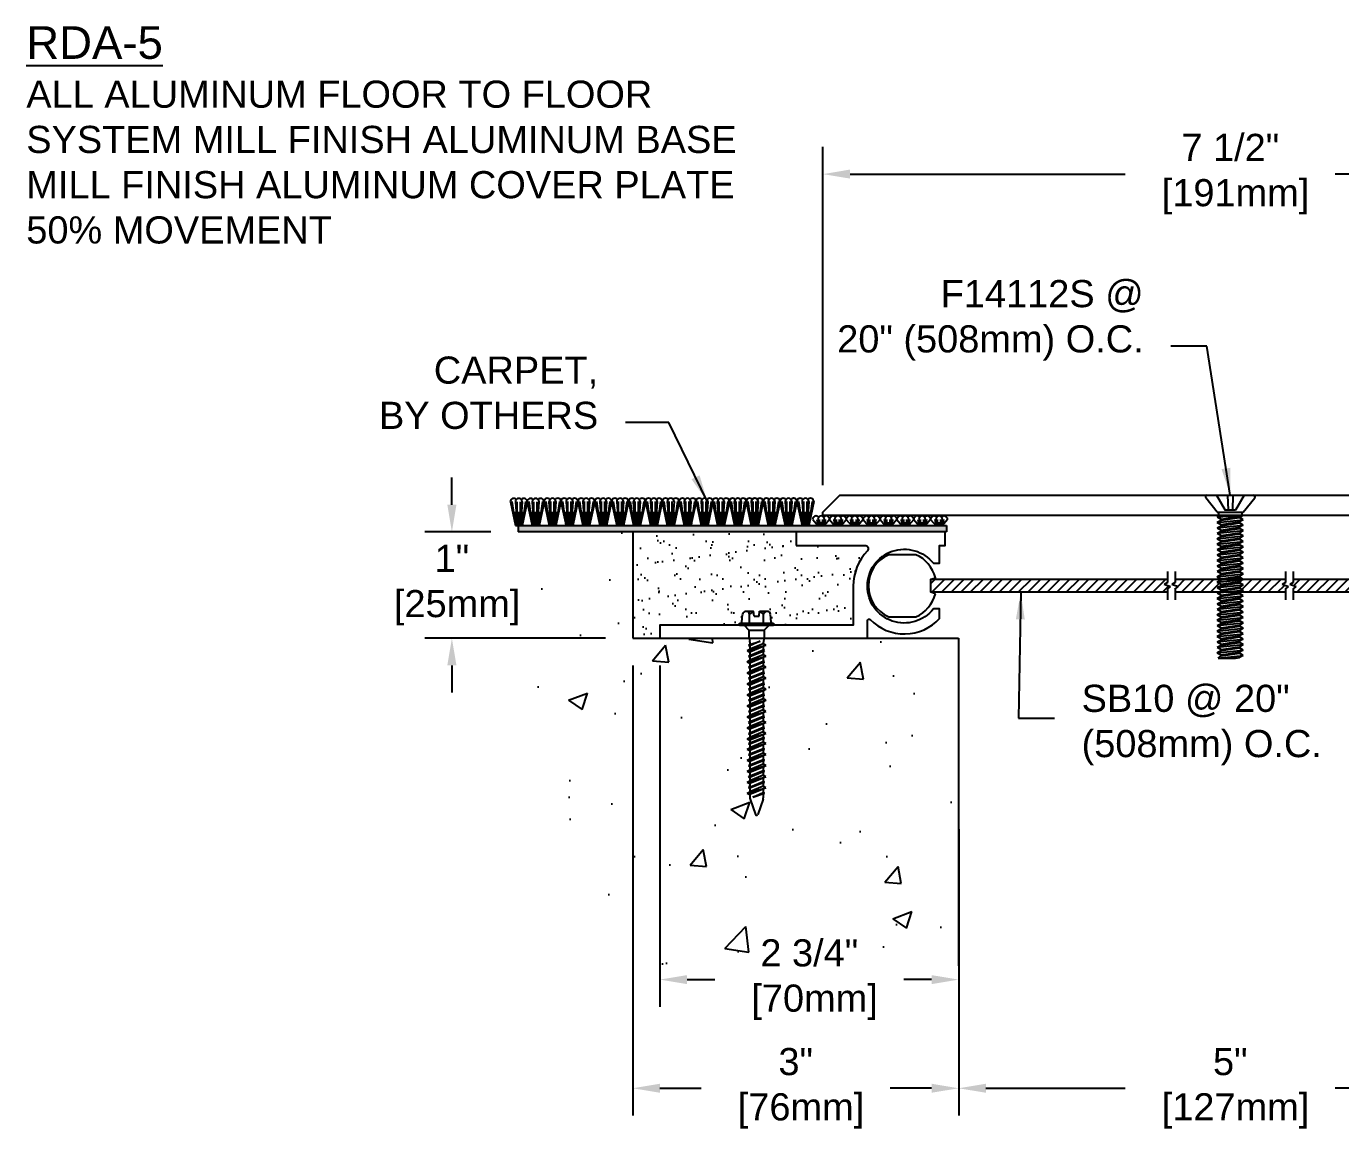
# Model space of a CAD drawing. Header units: inches. Extents: x -2.6 to 42.7, y -8.9 to 1.2.
# Drawn here: x -2.61 to 9.49, y -8.94 to 1.22 of the extents above; entities that cross this region are included whole.
import ezdxf

# ---------------------------------------------------------------- set-up
doc = ezdxf.new("R2010")
doc.units = ezdxf.units.IN
doc.header["$MEASUREMENT"] = 0
for name, color, linetype in [('Anchors', 4, 'Continuous'), ('Conditions', 1, 'Continuous'), ('Dimensions', 3, 'Continuous'), ('Metals', 7, 'Continuous'), ('TEXT', 2, 'Continuous')]:
    doc.layers.add(name, color=color, linetype=linetype)
doc.styles.add('ARIAL', font='arial.ttf')
doc.styles.get("Standard").update_dxf_attribs({"font": 'arial.ttf'})
doc.dimstyles.new('Arial', dxfattribs={"dimtxt": 0.25, "dimasz": 0.25, "dimexe": 0.25, "dimexo": 0.25, "dimgap": 0.25, "dimtad": 0, "dimtih": 1, "dimtoh": 1, "dimdec": 4, "dimzin": 3, "dimdsep": 46, "dimlunit": 4, "dimtxsty": 'ARIAL', "dimcen": 0.25, "dimadec": 0, "dimazin": 0, "dimtfac": 1, "dimtdec": 4, "dimtofl": 0, "dimtmove": 0, "dimatfit": 3, "dimfxl": 0, "dimfrac": 2, "dimtolj": 1, "dimtzin": 0, "dimarcsym": 0})

# ---------------------------------------------------------------- blocks, each defined once
blk = doc.blocks.new('*D11')
at = {"layer": 'Defpoints', "color": 0}
for p in [(5.973, -7.435), (10.973, -7.435), (10.973, -8.564)]:
    blk.add_point(p, dxfattribs=at)
at = {"layer": 'Dimensions', "color": 0, "lineweight": -2}
for p, q in [((5.973, -7.685), (5.973, -8.814)), ((10.973, -7.685), (10.973, -8.814)), ((6.223, -8.564), (7.506, -8.564)), ((10.723, -8.564), (9.439, -8.564))]:
    blk.add_line(p, q, dxfattribs=at)
at = {"layer": 'Dimensions', "color": 0}
for points in [[(6.223, -8.522), (6.223, -8.605), (5.973, -8.564)], [(10.723, -8.522), (10.723, -8.605), (10.973, -8.564)]]:
    blk.add_solid(points, dxfattribs=at)
at = {"layer": 'Dimensions', "color": 0, "insert": (8.473, -8.564), "char_height": 0.25, "attachment_point": 5, "style": 'ARIAL'}
blk.add_mtext('\\A1;5"\\P [127mm]', dxfattribs=at)
blk = doc.blocks.new('Bc55')
blk.add_lwpolyline([(1.38, 0.855), (2.013, 0.855, -0.659567), (2.035, 0.804, 0.192706), (1.905, 0.48), (1.905, 0.12), (0.125, 0.12), (0.125, 0), (2.035, 0), (2.035, 0.162, -0.671875), (2.061, 0.172, 0.430668), (2.7, 0.183), (2.7, 0.27), (2.642, 0.27, -2.892356), (2.642, 0.69), (2.7, 0.69), (2.7, 0.855), (2.75, 0.855), (2.75, 0.98), (1.38, 0.98)], format="xyb", close=True)
blk = doc.blocks.new('*D12')
at = {"layer": 'Defpoints', "color": 0}
for p in [(1.918, -3.44), (1.308, -4.42), (2.973, -4.42)]:
    blk.add_point(p, dxfattribs=at)
at = {"layer": 'Dimensions', "color": 0, "lineweight": -2}
for p, q in [((1.308, -3.19), (1.308, -2.94)), ((1.668, -3.44), (1.058, -3.44)), ((2.723, -4.42), (1.058, -4.42)), ((1.308, -4.67), (1.308, -4.92))]:
    blk.add_line(p, q, dxfattribs=at)
at = {"layer": 'Dimensions', "color": 0}
for points in [[(1.266, -3.19), (1.35, -3.19), (1.308, -3.44)], [(1.266, -4.67), (1.35, -4.67), (1.308, -4.42)]]:
    blk.add_solid(points, dxfattribs=at)
at = {"layer": 'Dimensions', "color": 0, "insert": (1.308, -3.93), "char_height": 0.25, "attachment_point": 5, "style": 'ARIAL'}
blk.add_mtext('\\A1;1"\\P [25mm]', dxfattribs=at)
blk = doc.blocks.new('*D13')
at = {"layer": 'Defpoints', "color": 0}
for p in [(3.223, -4.42), (5.973, -5.927), (3.223, -7.563)]:
    blk.add_point(p, dxfattribs=at)
at = {"layer": 'Dimensions', "color": 0, "lineweight": -2}
for p, q in [((3.223, -4.67), (3.223, -7.813)), ((5.973, -6.177), (5.973, -7.813)), ((3.473, -7.563), (3.728, -7.563)), ((5.723, -7.563), (5.467, -7.563))]:
    blk.add_line(p, q, dxfattribs=at)
at = {"layer": 'Dimensions', "color": 0}
for points in [[(3.473, -7.522), (3.473, -7.605), (3.223, -7.563)], [(5.723, -7.522), (5.723, -7.605), (5.973, -7.563)]]:
    blk.add_solid(points, dxfattribs=at)
at = {"layer": 'Dimensions', "color": 0, "insert": (4.598, -7.563), "char_height": 0.25, "attachment_point": 5, "style": 'ARIAL'}
blk.add_mtext('\\A1;2 3/4"\\P [70mm]', dxfattribs=at)
blk = doc.blocks.new('*D14')
at = {"layer": 'Defpoints', "color": 0}
for p in [(2.973, -4.42), (5.973, -7.435), (2.973, -8.564)]:
    blk.add_point(p, dxfattribs=at)
at = {"layer": 'Dimensions', "color": 0, "lineweight": -2}
for p, q in [((2.973, -4.67), (2.973, -8.814)), ((5.973, -7.685), (5.973, -8.814)), ((3.223, -8.564), (3.603, -8.564)), ((5.723, -8.564), (5.342, -8.564))]:
    blk.add_line(p, q, dxfattribs=at)
at = {"layer": 'Dimensions', "color": 0}
for points in [[(3.223, -8.522), (3.223, -8.605), (2.973, -8.564)], [(5.723, -8.522), (5.723, -8.605), (5.973, -8.564)]]:
    blk.add_solid(points, dxfattribs=at)
at = {"layer": 'Dimensions', "color": 0, "insert": (4.473, -8.564), "char_height": 0.25, "attachment_point": 5, "style": 'ARIAL'}
blk.add_mtext('\\A1;3"\\P [76mm]', dxfattribs=at)
blk = doc.blocks.new('TH316134')
for p, q in [((-0.097, 0.128), (-0.027, 0.128)), ((-0.023, 0.082), (-0.027, 0.128)), ((0.023, 0.082), (0.027, 0.128)), ((0.027, 0.128), (0.097, 0.128)), ((-0.157, 0), (-0.157, 0.019)), ((-0.157, 0.019), (0.157, 0.019)), ((-0.157, 0), (0.157, 0)), ((-0.135, 0.029), (-0.129, 0.1)), ((-0.115, 0), (-0.07, -0.045)), ((-0.065, 0.019), (-0.065, 0.1)), ((-0.023, 0.082), (0.023, 0.082)), ((0.064, 0.019), (0.064, 0.1)), ((0.115, 0), (0.07, -0.045)), ((0.135, 0.029), (0.129, 0.1)), ((0.157, 0.019), (0.157, 0)), ((-0.07, -0.045), (-0.07, -0.112)), ((-0.07, -0.045), (0.07, -0.045)), ((0.07, -0.045), (0.07, -0.112)), ((-0.086, -0.234), (0.086, -0.184)), ((-0.086, -0.234), (-0.062, -0.221)), ((-0.086, -0.234), (-0.062, -0.247)), ((-0.074, -0.184), (0.032, -0.147)), ((-0.074, -0.184), (-0.062, -0.177)), ((-0.074, -0.184), (-0.062, -0.19)), ((-0.074, -0.285), (0.074, -0.234)), ((-0.069, -0.122), (-0.063, -0.148)), ((-0.062, -0.177), (0.032, -0.147)), ((0.032, -0.147), (-0.062, -0.19)), ((-0.062, -0.157), (-0.062, -0.177)), ((0.062, -0.171), (-0.062, -0.221)), ((-0.062, -0.19), (-0.062, -0.221)), ((0.062, -0.197), (-0.062, -0.247)), ((-0.062, -0.279), (0.062, -0.228)), ((0.062, -0.241), (-0.062, -0.291)), ((0.062, -0.157), (0.062, -0.171)), ((0.086, -0.184), (0.062, -0.171)), ((0.086, -0.184), (0.062, -0.197)), ((0.062, -0.197), (0.062, -0.228)), ((0.074, -0.234), (0.062, -0.228)), ((0.074, -0.234), (0.062, -0.241)), ((0.062, -0.241), (0.062, -0.272)), ((0.069, -0.122), (0.063, -0.148)), ((-0.086, -0.336), (0.086, -0.285)), ((-0.086, -0.336), (-0.062, -0.323)), ((-0.086, -0.336), (-0.062, -0.349)), ((-0.074, -0.285), (-0.062, -0.279)), ((-0.074, -0.285), (-0.062, -0.291)), ((-0.074, -0.387), (0.074, -0.336)), ((-0.062, -0.247), (-0.062, -0.279)), ((0.062, -0.272), (-0.062, -0.323)), ((-0.062, -0.291), (-0.062, -0.323)), ((0.062, -0.298), (-0.062, -0.349)), ((-0.062, -0.381), (0.062, -0.33)), ((0.062, -0.342), (-0.062, -0.393)), ((-0.062, -0.349), (-0.062, -0.381)), ((0.086, -0.285), (0.062, -0.272)), ((0.086, -0.285), (0.062, -0.298)), ((0.062, -0.298), (0.062, -0.33)), ((0.074, -0.336), (0.062, -0.33)), ((0.074, -0.336), (0.062, -0.342)), ((0.062, -0.342), (0.062, -0.374)), ((-0.086, -0.437), (0.086, -0.387)), ((-0.086, -0.437), (-0.062, -0.425)), ((-0.086, -0.437), (-0.062, -0.45)), ((-0.074, -0.387), (-0.062, -0.381)), ((-0.074, -0.387), (-0.062, -0.393)), ((-0.074, -0.488), (0.074, -0.437)), ((-0.074, -0.488), (-0.062, -0.482)), ((0.062, -0.374), (-0.062, -0.425)), ((-0.062, -0.393), (-0.062, -0.425)), ((0.062, -0.4), (-0.062, -0.45)), ((-0.062, -0.482), (0.062, -0.431)), ((0.062, -0.444), (-0.062, -0.494)), ((-0.062, -0.45), (-0.062, -0.482)), ((0.062, -0.475), (-0.062, -0.526)), ((0.086, -0.387), (0.062, -0.374)), ((0.086, -0.387), (0.062, -0.4)), ((0.062, -0.4), (0.062, -0.431)), ((0.074, -0.437), (0.062, -0.431)), ((0.074, -0.437), (0.062, -0.444)), ((0.062, -0.444), (0.062, -0.475)), ((0.086, -0.488), (0.062, -0.475)), ((-0.086, -0.539), (0.086, -0.488)), ((-0.086, -0.539), (-0.062, -0.526)), ((-0.086, -0.539), (-0.062, -0.552)), ((-0.086, -0.641), (0.086, -0.59)), ((-0.074, -0.488), (-0.062, -0.494)), ((-0.074, -0.59), (0.074, -0.539)), ((-0.074, -0.59), (-0.062, -0.584)), ((-0.074, -0.59), (-0.062, -0.596)), ((-0.062, -0.494), (-0.062, -0.526)), ((0.062, -0.501), (-0.062, -0.552)), ((-0.062, -0.584), (0.062, -0.533)), ((0.062, -0.545), (-0.062, -0.596)), ((-0.062, -0.552), (-0.062, -0.584)), ((0.062, -0.577), (-0.062, -0.628)), ((-0.062, -0.596), (-0.062, -0.628)), ((0.062, -0.603), (-0.062, -0.654)), ((0.086, -0.488), (0.062, -0.501)), ((0.062, -0.501), (0.062, -0.533)), ((0.074, -0.539), (0.062, -0.533)), ((0.074, -0.539), (0.062, -0.545)), ((0.062, -0.545), (0.062, -0.577)), ((0.086, -0.59), (0.062, -0.577)), ((0.086, -0.59), (0.062, -0.603)), ((0.062, -0.603), (0.062, -0.634)), ((-0.086, -0.641), (-0.062, -0.628)), ((-0.086, -0.641), (-0.062, -0.654)), ((-0.086, -0.742), (0.086, -0.691)), ((-0.074, -0.691), (0.074, -0.641)), ((-0.074, -0.691), (-0.062, -0.685)), ((-0.074, -0.691), (-0.062, -0.698)), ((-0.062, -0.685), (0.062, -0.634)), ((0.062, -0.647), (-0.062, -0.698)), ((-0.062, -0.654), (-0.062, -0.685)), ((0.062, -0.678), (-0.062, -0.729)), ((-0.062, -0.698), (-0.062, -0.729)), ((0.062, -0.704), (-0.062, -0.755)), ((0.074, -0.641), (0.062, -0.634)), ((0.074, -0.641), (0.062, -0.647)), ((0.062, -0.647), (0.062, -0.678)), ((0.086, -0.691), (0.062, -0.678)), ((0.086, -0.691), (0.062, -0.704)), ((0.062, -0.704), (0.062, -0.736)), ((-0.086, -0.742), (-0.062, -0.729)), ((-0.086, -0.742), (-0.062, -0.755)), ((-0.086, -0.844), (0.086, -0.793)), ((-0.086, -0.844), (-0.062, -0.831)), ((-0.086, -0.844), (-0.062, -0.857)), ((-0.074, -0.793), (0.074, -0.742)), ((-0.074, -0.793), (-0.062, -0.787)), ((-0.074, -0.793), (-0.062, -0.799)), ((-0.074, -0.895), (0.074, -0.844)), ((-0.062, -0.787), (0.062, -0.736)), ((0.062, -0.748), (-0.062, -0.799)), ((-0.062, -0.755), (-0.062, -0.787)), ((0.062, -0.78), (-0.062, -0.831)), ((-0.062, -0.799), (-0.062, -0.831)), ((0.062, -0.806), (-0.062, -0.857)), ((-0.062, -0.888), (0.062, -0.838)), ((0.074, -0.742), (0.062, -0.736)), ((0.074, -0.742), (0.062, -0.748)), ((0.062, -0.748), (0.062, -0.78)), ((0.086, -0.793), (0.062, -0.78)), ((0.086, -0.793), (0.062, -0.806)), ((0.062, -0.806), (0.062, -0.838)), ((0.074, -0.844), (0.062, -0.838)), ((0.074, -0.844), (0.062, -0.85)), ((-0.086, -0.945), (0.086, -0.895)), ((-0.086, -0.945), (-0.062, -0.932)), ((-0.086, -0.945), (-0.062, -0.958)), ((-0.074, -0.895), (-0.062, -0.888)), ((-0.074, -0.895), (-0.062, -0.901)), ((-0.074, -0.996), (0.074, -0.945)), ((0.062, -0.85), (-0.062, -0.901)), ((-0.062, -0.857), (-0.062, -0.888)), ((0.062, -0.882), (-0.062, -0.932)), ((-0.062, -0.901), (-0.062, -0.932)), ((0.062, -0.907), (-0.062, -0.958)), ((-0.062, -0.99), (0.062, -0.939)), ((0.062, -0.951), (-0.062, -1.002)), ((-0.062, -0.958), (-0.062, -0.99)), ((0.062, -0.85), (0.062, -0.882)), ((0.086, -0.895), (0.062, -0.882)), ((0.086, -0.895), (0.062, -0.907)), ((0.062, -0.907), (0.062, -0.939)), ((0.074, -0.945), (0.062, -0.939)), ((0.074, -0.945), (0.062, -0.951)), ((0.062, -0.951), (0.062, -0.983)), ((-0.086, -1.047), (0.086, -0.996)), ((-0.086, -1.047), (-0.062, -1.034)), ((-0.086, -1.047), (-0.062, -1.06)), ((-0.074, -0.996), (-0.062, -0.99)), ((-0.074, -0.996), (-0.062, -1.002)), ((-0.074, -1.09), (0.074, -1.039)), ((-0.074, -1.09), (-0.062, -1.084)), ((0.062, -0.983), (-0.062, -1.034)), ((-0.062, -1.002), (-0.062, -1.034)), ((0.062, -1.009), (-0.062, -1.06)), ((-0.062, -1.084), (0.062, -1.033)), ((0.062, -1.045), (-0.062, -1.096)), ((-0.062, -1.052), (-0.062, -1.084)), ((0.062, -1.077), (-0.062, -1.128)), ((0.086, -0.996), (0.062, -0.983)), ((0.086, -0.996), (0.062, -1.009)), ((0.062, -1.001), (0.062, -1.033)), ((0.074, -1.039), (0.062, -1.033)), ((0.074, -1.039), (0.062, -1.045)), ((0.062, -1.045), (0.062, -1.077)), ((0.086, -1.09), (0.062, -1.077)), ((-0.086, -1.141), (0.086, -1.09)), ((-0.086, -1.141), (-0.062, -1.128)), ((-0.086, -1.141), (-0.062, -1.154)), ((-0.086, -1.242), (0.086, -1.191)), ((-0.074, -1.09), (-0.062, -1.096)), ((-0.074, -1.191), (0.074, -1.141)), ((-0.074, -1.191), (-0.062, -1.185)), ((-0.074, -1.191), (-0.062, -1.198)), ((-0.062, -1.096), (-0.062, -1.128)), ((0.062, -1.103), (-0.062, -1.154)), ((-0.062, -1.185), (0.062, -1.134)), ((0.062, -1.147), (-0.062, -1.198)), ((-0.062, -1.154), (-0.062, -1.185)), ((0.062, -1.178), (-0.062, -1.229)), ((-0.062, -1.198), (-0.062, -1.229)), ((0.062, -1.204), (-0.062, -1.255)), ((0.086, -1.09), (0.062, -1.103)), ((0.062, -1.103), (0.062, -1.134)), ((0.074, -1.141), (0.062, -1.134)), ((0.074, -1.141), (0.062, -1.147)), ((0.062, -1.147), (0.062, -1.178)), ((0.086, -1.191), (0.062, -1.178)), ((0.086, -1.191), (0.062, -1.204)), ((0.062, -1.204), (0.062, -1.236)), ((-0.086, -1.242), (-0.062, -1.229)), ((-0.086, -1.242), (-0.062, -1.255)), ((-0.086, -1.344), (0.086, -1.293)), ((-0.086, -1.344), (-0.062, -1.331)), ((-0.074, -1.293), (0.074, -1.242)), ((-0.074, -1.293), (-0.062, -1.287)), ((-0.074, -1.293), (-0.062, -1.299)), ((-0.062, -1.287), (0.062, -1.236)), ((0.062, -1.248), (-0.062, -1.299)), ((-0.062, -1.255), (-0.062, -1.287)), ((0.062, -1.28), (-0.062, -1.331)), ((-0.062, -1.299), (-0.062, -1.331)), ((0.062, -1.306), (-0.062, -1.357)), ((0.074, -1.242), (0.062, -1.236)), ((0.074, -1.242), (0.062, -1.248)), ((0.062, -1.248), (0.062, -1.28)), ((0.086, -1.293), (0.062, -1.28)), ((0.086, -1.293), (0.062, -1.306)), ((0.062, -1.306), (0.062, -1.338)), ((-0.086, -1.344), (-0.062, -1.357)), ((-0.086, -1.445), (0.086, -1.395)), ((-0.086, -1.445), (-0.062, -1.432)), ((-0.086, -1.445), (-0.062, -1.458)), ((-0.074, -1.395), (0.074, -1.344)), ((-0.074, -1.395), (-0.062, -1.388)), ((-0.074, -1.395), (-0.062, -1.401)), ((-0.074, -1.496), (0.074, -1.445)), ((-0.062, -1.388), (0.062, -1.338)), ((0.062, -1.35), (-0.062, -1.401)), ((-0.062, -1.357), (-0.062, -1.388)), ((0.062, -1.382), (-0.062, -1.432)), ((-0.062, -1.401), (-0.062, -1.432)), ((0.062, -1.407), (-0.062, -1.458)), ((-0.062, -1.49), (0.062, -1.439)), ((0.062, -1.451), (-0.062, -1.502)), ((0.074, -1.344), (0.062, -1.338)), ((0.074, -1.344), (0.062, -1.35)), ((0.062, -1.35), (0.062, -1.382)), ((0.086, -1.395), (0.062, -1.382)), ((0.086, -1.395), (0.062, -1.407)), ((0.062, -1.407), (0.062, -1.439)), ((0.074, -1.445), (0.062, -1.439)), ((0.074, -1.445), (0.062, -1.451)), ((0.062, -1.451), (0.062, -1.483)), ((-0.086, -1.547), (0.086, -1.496)), ((-0.086, -1.547), (-0.062, -1.534)), ((-0.086, -1.547), (-0.062, -1.56)), ((-0.074, -1.496), (-0.062, -1.49)), ((-0.074, -1.496), (-0.062, -1.502)), ((-0.062, -1.458), (-0.062, -1.49)), ((0.062, -1.483), (-0.062, -1.534)), ((-0.062, -1.502), (-0.062, -1.534)), ((0.062, -1.509), (-0.062, -1.56)), ((-0.062, -1.56), (-0.062, -1.586)), ((-0.034, -1.584), (0.062, -1.541)), ((-0.034, -1.584), (0.074, -1.547)), ((0.062, -1.553), (-0.034, -1.584)), ((0.086, -1.496), (0.062, -1.483)), ((0.086, -1.496), (0.062, -1.509)), ((0.062, -1.509), (0.062, -1.541)), ((0.074, -1.547), (0.062, -1.541)), ((0.074, -1.547), (0.062, -1.553)), ((0.062, -1.553), (0.062, -1.586)), ((-0.06, -1.601), (-0.01, -1.744)), ((0.06, -1.601), (0.01, -1.744))]:
    blk.add_line(p, q)
for centre, radius, start, end in [((-0.097, 0.095), 0.0327, 9.285, 170.715), ((0, 0.038), 0.0896, 107.4215, 136.0407), ((0, 0.038), 0.0896, 43.9593, 72.5785), ((0.097, 0.095), 0.0327, 9.285, 170.715), ((-0.146, 0.03), 0.0112, 270, 355), ((0.146, 0.03), 0.0112, 185, 270), ((-0.023, -0.112), 0.0465, 180, 191.9357), ((0.023, -0.112), 0.0465, 348.0643, 0), ((-0.109, -0.157), 0.0465, 0, 11.9357), ((0.109, -0.157), 0.0465, 168.0643, 180), ((-0.016, -1.586), 0.0465, 180, 199.3058), ((0.016, -1.586), 0.0465, 340.6942, 0), ((0, -1.739), 0.0106, 204.1001, 335.8999)]:
    blk.add_arc(centre, radius, start, end)
blk = doc.blocks.new('F14112S')
for p, q in [((-0.214, 0), (0.214, 0)), ((-0.128, 0), (-0.047, -0.137)), ((-0.025, 0), (-0.02, -0.137)), ((0.025, 0), (0.02, -0.137)), ((0.128, 0), (0.048, -0.137)), ((-0.119, -0.155), (-0.226, -0.024)), ((0.119, -0.155), (0.226, -0.024)), ((-0.119, -0.155), (0.119, -0.155)), ((-0.119, -0.2), (-0.108, -0.195)), ((-0.119, -0.2), (-0.068, -0.195)), ((-0.119, -0.2), (-0.085, -0.22)), ((-0.119, -0.25), (0.119, -0.225)), ((-0.119, -0.25), (-0.085, -0.23)), ((-0.108, -0.155), (-0.108, -0.195)), ((0.108, -0.195), (-0.108, -0.195)), ((-0.085, -0.22), (0.085, -0.195)), ((-0.085, -0.23), (0.085, -0.205)), ((-0.085, -0.22), (-0.085, -0.23)), ((0.048, -0.137), (-0.047, -0.137)), ((0.108, -0.195), (0.085, -0.205)), ((0.119, -0.225), (0.085, -0.205)), ((0.119, -0.225), (0.085, -0.245)), ((0.108, -0.155), (0.108, -0.195)), ((-0.119, -0.25), (-0.085, -0.27)), ((-0.119, -0.3), (0.119, -0.275)), ((-0.119, -0.3), (-0.085, -0.28)), ((-0.119, -0.3), (-0.085, -0.32)), ((-0.119, -0.35), (0.119, -0.325)), ((-0.119, -0.35), (-0.085, -0.33)), ((-0.119, -0.35), (-0.085, -0.37)), ((-0.085, -0.27), (0.085, -0.245)), ((-0.085, -0.28), (0.085, -0.255)), ((-0.085, -0.27), (-0.085, -0.28)), ((-0.085, -0.32), (0.085, -0.295)), ((-0.085, -0.33), (0.085, -0.305)), ((-0.085, -0.32), (-0.085, -0.33)), ((-0.085, -0.37), (0.085, -0.345)), ((-0.085, -0.38), (0.085, -0.355)), ((0.085, -0.245), (0.085, -0.255)), ((0.119, -0.275), (0.085, -0.255)), ((0.119, -0.275), (0.085, -0.295)), ((0.085, -0.295), (0.085, -0.305)), ((0.119, -0.325), (0.085, -0.305)), ((0.119, -0.325), (0.085, -0.345)), ((0.085, -0.345), (0.085, -0.355)), ((0.119, -0.375), (0.085, -0.355)), ((-0.119, -0.4), (0.119, -0.375)), ((-0.119, -0.4), (-0.085, -0.38)), ((-0.119, -0.4), (-0.085, -0.42)), ((-0.119, -0.45), (0.119, -0.425)), ((-0.119, -0.45), (-0.085, -0.43)), ((-0.119, -0.45), (-0.085, -0.47)), ((-0.119, -0.5), (0.119, -0.475)), ((-0.119, -0.5), (-0.085, -0.48)), ((-0.085, -0.37), (-0.085, -0.38)), ((-0.085, -0.42), (0.085, -0.395)), ((-0.085, -0.43), (0.085, -0.405)), ((-0.085, -0.42), (-0.085, -0.43)), ((-0.085, -0.47), (0.085, -0.445)), ((-0.085, -0.48), (0.085, -0.455)), ((-0.085, -0.47), (-0.085, -0.48)), ((0.119, -0.375), (0.085, -0.395)), ((0.085, -0.395), (0.085, -0.405)), ((0.119, -0.425), (0.085, -0.405)), ((0.119, -0.425), (0.085, -0.445)), ((0.085, -0.445), (0.085, -0.455)), ((0.119, -0.475), (0.085, -0.455)), ((0.119, -0.475), (0.085, -0.495)), ((-0.119, -0.5), (-0.085, -0.52)), ((-0.119, -0.55), (0.119, -0.525)), ((-0.119, -0.55), (-0.085, -0.53)), ((-0.119, -0.55), (-0.085, -0.57)), ((-0.119, -0.6), (0.119, -0.575)), ((-0.119, -0.6), (-0.085, -0.58)), ((-0.119, -0.6), (-0.085, -0.62)), ((-0.085, -0.52), (0.085, -0.495)), ((-0.085, -0.53), (0.085, -0.505)), ((-0.085, -0.52), (-0.085, -0.53)), ((-0.085, -0.57), (0.085, -0.545)), ((-0.085, -0.58), (0.085, -0.555)), ((-0.085, -0.57), (-0.085, -0.58)), ((-0.085, -0.62), (0.085, -0.595)), ((0.085, -0.495), (0.085, -0.505)), ((0.119, -0.525), (0.085, -0.505)), ((0.119, -0.525), (0.085, -0.545)), ((0.085, -0.545), (0.085, -0.555)), ((0.119, -0.575), (0.085, -0.555)), ((0.119, -0.575), (0.085, -0.595)), ((0.085, -0.595), (0.085, -0.605)), ((-0.119, -0.65), (0.119, -0.625)), ((-0.119, -0.65), (-0.085, -0.63)), ((-0.119, -0.65), (-0.085, -0.67)), ((-0.119, -0.7), (0.119, -0.675)), ((-0.119, -0.7), (-0.085, -0.68)), ((-0.119, -0.7), (-0.085, -0.72)), ((-0.119, -0.75), (0.119, -0.725)), ((-0.085, -0.63), (0.085, -0.605)), ((-0.085, -0.62), (-0.085, -0.63)), ((-0.085, -0.67), (0.085, -0.645)), ((-0.085, -0.68), (0.085, -0.655)), ((-0.085, -0.67), (-0.085, -0.68)), ((-0.085, -0.72), (0.085, -0.695)), ((-0.085, -0.73), (0.085, -0.705)), ((-0.085, -0.72), (-0.085, -0.73)), ((0.119, -0.625), (0.085, -0.605)), ((0.119, -0.625), (0.085, -0.645)), ((0.085, -0.645), (0.085, -0.655)), ((0.119, -0.675), (0.085, -0.655)), ((0.119, -0.675), (0.085, -0.695)), ((0.085, -0.695), (0.085, -0.705)), ((0.119, -0.725), (0.085, -0.705)), ((0.119, -0.725), (0.085, -0.745)), ((-0.119, -0.75), (-0.085, -0.73)), ((-0.119, -0.75), (-0.085, -0.77)), ((-0.119, -0.8), (0.119, -0.775)), ((-0.119, -0.8), (-0.085, -0.78)), ((-0.119, -0.8), (-0.085, -0.82)), ((-0.119, -0.85), (0.119, -0.825)), ((-0.119, -0.85), (-0.085, -0.83)), ((-0.085, -0.77), (0.085, -0.745)), ((-0.085, -0.78), (0.085, -0.755)), ((-0.085, -0.77), (-0.085, -0.78)), ((-0.085, -0.82), (0.085, -0.795)), ((-0.085, -0.83), (0.085, -0.805)), ((-0.085, -0.82), (-0.085, -0.83)), ((-0.085, -0.87), (0.085, -0.845)), ((0.085, -0.745), (0.085, -0.755)), ((0.119, -0.775), (0.085, -0.755)), ((0.119, -0.775), (0.085, -0.795)), ((0.085, -0.795), (0.085, -0.805)), ((0.119, -0.825), (0.085, -0.805)), ((0.119, -0.825), (0.085, -0.845)), ((0.085, -0.845), (0.085, -0.855)), ((-0.119, -0.85), (-0.085, -0.87)), ((-0.119, -0.9), (0.119, -0.875)), ((-0.119, -0.9), (-0.085, -0.88)), ((-0.119, -0.9), (-0.085, -0.92)), ((-0.119, -0.95), (0.119, -0.925)), ((-0.119, -0.95), (-0.085, -0.93)), ((-0.119, -0.95), (-0.085, -0.97)), ((-0.085, -0.88), (0.085, -0.855)), ((-0.085, -0.87), (-0.085, -0.88)), ((-0.085, -0.92), (0.085, -0.895)), ((-0.085, -0.93), (0.085, -0.905)), ((-0.085, -0.92), (-0.085, -0.93)), ((-0.085, -0.97), (0.085, -0.945)), ((-0.085, -0.98), (0.085, -0.955)), ((0.119, -0.875), (0.085, -0.855)), ((0.119, -0.875), (0.085, -0.895)), ((0.085, -0.895), (0.085, -0.905)), ((0.119, -0.925), (0.085, -0.905)), ((0.119, -0.925), (0.085, -0.945)), ((0.085, -0.945), (0.085, -0.955)), ((0.119, -0.975), (0.085, -0.955)), ((-0.119, -1), (0.119, -0.975)), ((-0.119, -1), (-0.085, -0.98)), ((-0.119, -1), (-0.085, -1.02)), ((-0.119, -1.05), (0.119, -1.025)), ((-0.119, -1.05), (-0.085, -1.03)), ((-0.119, -1.05), (-0.085, -1.07)), ((-0.119, -1.1), (0.119, -1.075)), ((-0.119, -1.1), (-0.085, -1.08)), ((-0.085, -0.97), (-0.085, -0.98)), ((-0.085, -1.02), (0.085, -0.995)), ((-0.085, -1.03), (0.085, -1.005)), ((-0.085, -1.02), (-0.085, -1.03)), ((-0.085, -1.07), (0.085, -1.045)), ((-0.085, -1.08), (0.085, -1.055)), ((-0.085, -1.07), (-0.085, -1.08)), ((0.119, -0.975), (0.085, -0.995)), ((0.085, -0.995), (0.085, -1.005)), ((0.119, -1.025), (0.085, -1.005)), ((0.119, -1.025), (0.085, -1.045)), ((0.085, -1.045), (0.085, -1.055)), ((0.119, -1.075), (0.085, -1.055)), ((0.119, -1.075), (0.085, -1.095)), ((-0.119, -1.1), (-0.085, -1.12)), ((-0.119, -1.15), (0.119, -1.125)), ((-0.119, -1.15), (-0.085, -1.13)), ((-0.119, -1.15), (-0.085, -1.17)), ((-0.119, -1.2), (0.119, -1.175)), ((-0.119, -1.2), (-0.085, -1.18)), ((-0.119, -1.2), (-0.085, -1.22)), ((-0.085, -1.12), (0.085, -1.095)), ((-0.085, -1.13), (0.085, -1.105)), ((-0.085, -1.12), (-0.085, -1.13)), ((-0.085, -1.17), (0.085, -1.145)), ((-0.085, -1.18), (0.085, -1.155)), ((-0.085, -1.17), (-0.085, -1.18)), ((-0.085, -1.22), (0.085, -1.195)), ((-0.085, -1.23), (0.085, -1.205)), ((0.085, -1.095), (0.085, -1.105)), ((0.119, -1.125), (0.085, -1.105)), ((0.119, -1.125), (0.085, -1.145)), ((0.085, -1.145), (0.085, -1.155)), ((0.119, -1.175), (0.085, -1.155)), ((0.119, -1.175), (0.085, -1.195)), ((0.085, -1.195), (0.085, -1.205)), ((0.119, -1.225), (0.085, -1.205)), ((-0.119, -1.25), (0.119, -1.225)), ((-0.119, -1.25), (-0.085, -1.23)), ((-0.119, -1.25), (-0.085, -1.27)), ((-0.119, -1.3), (0.119, -1.275)), ((-0.119, -1.3), (-0.085, -1.28)), ((-0.119, -1.3), (-0.085, -1.32)), ((-0.119, -1.35), (0.119, -1.325)), ((-0.119, -1.35), (-0.085, -1.33)), ((-0.085, -1.22), (-0.085, -1.23)), ((-0.085, -1.27), (0.085, -1.245)), ((-0.085, -1.28), (0.085, -1.255)), ((-0.085, -1.27), (-0.085, -1.28)), ((-0.085, -1.32), (0.085, -1.295)), ((-0.085, -1.33), (0.085, -1.305)), ((-0.085, -1.32), (-0.085, -1.33)), ((0.119, -1.225), (0.085, -1.245)), ((0.085, -1.245), (0.085, -1.255)), ((0.119, -1.275), (0.085, -1.255)), ((0.119, -1.275), (0.085, -1.295)), ((0.085, -1.295), (0.085, -1.305)), ((0.119, -1.325), (0.085, -1.305)), ((0.119, -1.325), (0.085, -1.345)), ((-0.119, -1.35), (-0.085, -1.37)), ((-0.119, -1.4), (0.119, -1.375)), ((-0.119, -1.4), (-0.085, -1.38)), ((-0.119, -1.4), (-0.085, -1.42)), ((-0.119, -1.45), (0.119, -1.425)), ((-0.119, -1.45), (-0.085, -1.43)), ((-0.119, -1.45), (-0.085, -1.47)), ((-0.085, -1.37), (0.085, -1.345)), ((-0.085, -1.38), (0.085, -1.355)), ((-0.085, -1.37), (-0.085, -1.38)), ((-0.085, -1.42), (0.085, -1.395)), ((-0.085, -1.43), (0.085, -1.405)), ((-0.085, -1.42), (-0.085, -1.43)), ((-0.085, -1.47), (0.085, -1.445)), ((0.085, -1.345), (0.085, -1.355)), ((0.119, -1.375), (0.085, -1.355)), ((0.119, -1.375), (0.085, -1.395)), ((0.085, -1.395), (0.085, -1.405)), ((0.119, -1.425), (0.085, -1.405)), ((0.119, -1.425), (0.085, -1.445)), ((0.085, -1.445), (0.085, -1.455)), ((-0.11, -1.5), (0.119, -1.475)), ((-0.11, -1.5), (-0.085, -1.48)), ((-0.11, -1.5), (0.048, -1.5)), ((-0.085, -1.48), (0.085, -1.455)), ((-0.085, -1.47), (-0.085, -1.48)), ((0.048, -1.5), (0.085, -1.495)), ((0.119, -1.475), (0.085, -1.455)), ((0.119, -1.475), (0.085, -1.495))]:
    blk.add_line(p, q)
for centre, start, end in [((-0.214, -0.015), 90, 219.032), ((0.214, -0.015), 320.968, 90)]:
    blk.add_arc(centre, 0.015, start, end)
blk = doc.blocks.new('*D15')
at = {"layer": 'Defpoints', "color": 0}
for p in [(12.223, -0.146), (4.723, -3.259), (12.223, -3.259)]:
    blk.add_point(p, dxfattribs=at)
at = {"layer": 'Dimensions', "color": 0, "lineweight": -2}
for p, q in [((4.723, -3.009), (4.723, 0.104)), ((12.223, -3.009), (12.223, 0.104)), ((4.973, -0.146), (7.506, -0.146)), ((11.973, -0.146), (9.439, -0.146))]:
    blk.add_line(p, q, dxfattribs=at)
at = {"layer": 'Dimensions', "color": 0}
for points in [[(4.973, -0.104), (4.973, -0.187), (4.723, -0.146)], [(11.973, -0.104), (11.973, -0.187), (12.223, -0.146)]]:
    blk.add_solid(points, dxfattribs=at)
at = {"layer": 'Dimensions', "color": 0, "insert": (8.473, -0.146), "char_height": 0.25, "attachment_point": 5, "style": 'ARIAL'}
blk.add_mtext('\\A1;7 1/2"\\P [191mm]', dxfattribs=at)
blk = doc.blocks.new('carpet-teeth2small')
for points in [[(-0.047, 0.057), (0, 0)], [(-0.008, 0.055), (0, 0)], [(0, 0), (0.684, 0)], [(0.011, 0.032), (0.015, 0)], [(0.016, 0), (0.016, 0.055)], [(0.031, 0), (0.031, 0.032)], [(0.062, 0.057), (0.046, 0)], [(0.046, 0), (0.046, 0.055)], [(0.051, 0.032), (0.047, 0.004)], [(0.109, 0.057), (0.062, 0)], [(0.07, 0.055), (0.062, 0)], [(0.109, 0.057), (0.156, 0)], [(0.148, 0.055), (0.155, 0)], [(0.156, 0.057), (0.171, 0)], [(0.166, 0.032), (0.171, 0)], [(0.171, 0), (0.171, 0.055)], [(0.186, 0), (0.186, 0.032)], [(0.217, 0.057), (0.202, 0)], [(0.202, 0), (0.202, 0.055)], [(0.207, 0.032), (0.202, 0)], [(0.264, 0.057), (0.217, 0)], [(0.225, 0.055), (0.218, 0)], [(0.264, 0.057), (0.311, 0)], [(0.303, 0.055), (0.311, 0)], [(0.311, 0.057), (0.327, 0)], [(0.322, 0.032), (0.326, 0)], [(0.327, 0), (0.327, 0.055)], [(0.342, 0), (0.342, 0.032)], [(0.373, 0.057), (0.357, 0)], [(0.357, 0), (0.357, 0.055)], [(0.362, 0.032), (0.358, 0.004)], [(0.42, 0.057), (0.373, 0.002)], [(0.381, 0.055), (0.373, 0.002)], [(0.42, 0.057), (0.466, 0)], [(0.458, 0.055), (0.466, 0.002)], [(0.466, 0.057), (0.482, 0)], [(0.477, 0.032), (0.482, 0)], [(0.482, 0), (0.482, 0.055)], [(0.497, 0), (0.497, 0.032)], [(0.528, 0.057), (0.512, 0)], [(0.512, 0), (0.512, 0.055)], [(0.518, 0.032), (0.513, 0)], [(0.575, 0.057), (0.528, 0)], [(0.536, 0.055), (0.529, 0.002)], [(0.575, 0.057), (0.622, 0)], [(0.614, 0.055), (0.622, 0)], [(0.622, 0.057), (0.637, 0)], [(0.632, 0.032), (0.637, 0)], [(0.637, 0), (0.637, 0.055)], [(0.653, 0), (0.653, 0.032)], [(0.684, 0.057), (0.668, 0)], [(0.668, 0), (0.668, 0.055)], [(0.673, 0.032), (0.668, 0)], [(0.73, 0.057), (0.684, 0)], [(0.692, 0.055), (0.684, 0.002)]]:
    blk.add_lwpolyline(points)
blk.add_lwpolyline([(0, 0.057), (0.016, 0)], close=True)
for centre, radius, start, end in [((-0.015, 0.057), 0.0312, 41.211, 180), ((0.031, 0.057), 0.0308, 0, 180), ((0.078, 0.057), 0.0312, 0, 138.789), ((0.14, 0.057), 0.0312, 41.211, 180), ((0.186, 0.057), 0.0307, 355.9223, 184.0777), ((0.233, 0.057), 0.0312, 0, 138.789), ((0.295, 0.057), 0.0312, 41.211, 180), ((0.342, 0.057), 0.0308, 0, 180), ((0.388, 0.057), 0.0312, 0, 138.789), ((0.451, 0.057), 0.0312, 41.211, 180), ((0.497, 0.057), 0.0308, 0, 180), ((0.544, 0.057), 0.0312, 0, 138.789), ((0.606, 0.057), 0.0312, 41.211, 180), ((0.653, 0.057), 0.0308, 0, 180), ((0.699, 0.057), 0.0312, 0, 138.789)]:
    blk.add_arc(centre, radius, start, end)
at = {"insert": (0, 0), "char_height": 0.0000478, "width": 0.00109, "attachment_point": 1}
blk.add_mtext('{\\fArial|b0|i0|c0|p34;BALCO TOOTHBRUSH}', dxfattribs=at)
blk = doc.blocks.new('carpet-teeth2')
for points in [[(1.048, 1.253), (1.095, 1.033)], [(1.064, 1.255), (1.095, 1.033)], [(1.111, 1.033), (1.111, 1.253)], [(1.141, 1.033), (1.141, 1.253)], [(1.157, 1.253), (1.141, 1.033)], [(1.189, 1.255), (1.157, 1.033)], [(1.204, 1.253), (1.157, 1.033)], [(1.204, 1.253), (1.251, 1.033)], [(1.219, 1.255), (1.25, 1.033)], [(1.251, 1.253), (1.266, 1.033)], [(1.266, 1.033), (1.266, 1.253)], [(1.297, 1.033), (1.297, 1.253)], [(1.312, 1.253), (1.297, 1.033)], [(1.344, 1.255), (1.313, 1.033)], [(1.359, 1.253), (1.313, 1.033)], [(1.359, 1.253), (1.406, 1.033)], [(1.374, 1.255), (1.406, 1.033)], [(1.406, 1.253), (1.422, 1.033)], [(1.422, 1.033), (1.422, 1.253)], [(1.468, 1.253), (1.452, 1.033)], [(1.452, 1.033), (1.452, 1.253)], [(1.5, 1.255), (1.468, 1.036)], [(1.515, 1.253), (1.468, 1.036)], [(1.515, 1.253), (1.561, 1.033)], [(1.53, 1.255), (1.561, 1.036)], [(1.562, 1.253), (1.577, 1.033)], [(1.577, 1.033), (1.577, 1.253)], [(1.623, 1.253), (1.608, 1.033)], [(1.608, 1.033), (1.608, 1.253)], [(1.67, 1.253), (1.623, 1.033)], [(1.655, 1.255), (1.624, 1.036)], [(1.67, 1.253), (1.717, 1.033)], [(1.685, 1.255), (1.717, 1.033)], [(1.717, 1.253), (1.733, 1.033)], [(1.733, 1.033), (1.733, 1.253)], [(1.779, 1.253), (1.763, 1.033)], [(1.763, 1.033), (1.763, 1.253)], [(1.81, 1.255), (1.779, 1.036)], [(1.825, 1.253), (1.779, 1.033)], [(1.093, 1.158), (1.11, 1.033)], [(1.126, 1.033), (1.126, 1.158)], [(1.16, 1.158), (1.143, 1.038)], [(1.248, 1.158), (1.266, 1.033)], [(1.282, 1.033), (1.282, 1.158)], [(1.315, 1.158), (1.297, 1.033)], [(1.403, 1.158), (1.421, 1.033)], [(1.437, 1.033), (1.437, 1.158)], [(1.471, 1.158), (1.453, 1.038)], [(1.559, 1.158), (1.577, 1.033)], [(1.592, 1.033), (1.592, 1.158)], [(1.626, 1.158), (1.608, 1.033)], [(1.714, 1.158), (1.732, 1.033)], [(1.748, 1.033), (1.748, 1.158)], [(1.781, 1.158), (1.764, 1.033)], [(1.095, 1.033), (1.779, 1.033)]]:
    blk.add_lwpolyline(points)
blk.add_lwpolyline([(1.095, 1.253), (1.111, 1.033)], close=True)
for centre, radius, start, end in [((1.08, 1.253), 0.0312, 41.211, 180), ((1.126, 1.253), 0.0308, 0, 180), ((1.173, 1.253), 0.0312, 0, 138.789), ((1.235, 1.253), 0.0312, 41.211, 180), ((1.282, 1.253), 0.0307, 355.9223, 184.0777), ((1.328, 1.253), 0.0312, 0, 138.789), ((1.391, 1.253), 0.0312, 41.211, 180), ((1.437, 1.253), 0.0308, 0, 180), ((1.483, 1.253), 0.0312, 0, 138.789), ((1.546, 1.253), 0.0312, 41.211, 180), ((1.592, 1.253), 0.0308, 0, 180), ((1.639, 1.253), 0.0312, 0, 138.789), ((1.701, 1.253), 0.0312, 41.211, 180), ((1.748, 1.253), 0.0308, 0, 180), ((1.794, 1.253), 0.0312, 0, 138.789)]:
    blk.add_arc(centre, radius, start, end)
at = {"insert": (1.095, 1.034), "char_height": 0.0000478, "width": 0.00109, "attachment_point": 1}
blk.add_mtext('{\\fArial|b0|i0|c0|p34;BALCO TOOTHBRUSH}', dxfattribs=at)
blk = doc.blocks.new('CARPET2')
at = {"layer": 'Conditions'}
h = blk.add_hatch(dxfattribs=at)
h.set_pattern_fill('EXPAND', color=256, scale=0.125, style=0)
h.set_pattern_definition([(30, (-7.04618, -6.35979), (2e-11, 0.075), [0.0625, -0.0125]), (330, (-7.04618, -6.35979), (0.0649519, 0.0375), [0.0625, -0.0125]), (330, (-6.992055, -6.32854), (0.0649519, 0.0375), [0.0625, -0.0125]), (30, (-6.992055, -6.31604), (2e-11, 0.075), [0.0625, -0.0125])])
h.paths.add_polyline_path([(0, 0), (0, 0.058), (-0.685, 0.058), (-3.765, 0.058), (-3.942, 0.058), (-3.942, 0)])
for p, q in [((-3.942, 0.058), (-3.942, 0)), ((0, 0), (-3.942, 0)), ((-3.765, 0.058), (0, 0.058)), ((-0.841, 0.058), (-0.778, 0.058)), ((0, 0.058), (0, 0))]:
    blk.add_line(p, q, dxfattribs=at)
for points in [[(-4.014, 0.277), (-3.968, 0.058)], [(-3.999, 0.28), (-3.968, 0.06)], [(-3.968, 0.277), (-3.952, 0.058)], [(-3.952, 0.058), (-3.952, 0.277)], [(-3.922, 0.058), (-3.922, 0.277)], [(-3.906, 0.277), (-3.922, 0.058)], [(-3.859, 0.277), (-3.906, 0.058)], [(-3.874, 0.28), (-3.905, 0.06)], [(-3.859, 0.277), (-3.812, 0.058)], [(-3.844, 0.28), (-3.812, 0.058)], [(-3.812, 0.277), (-3.797, 0.058)], [(-3.797, 0.058), (-3.797, 0.277)], [(-3.766, 0.058), (-3.766, 0.277)], [(-3.751, 0.277), (-3.766, 0.058)], [(-3.719, 0.28), (-3.75, 0.06)], [(-3.704, 0.277), (-3.75, 0.058)], [(-3.97, 0.183), (-3.953, 0.058)], [(-3.937, 0.058), (-3.937, 0.183)], [(-3.903, 0.183), (-3.921, 0.058)], [(-3.815, 0.183), (-3.797, 0.058)], [(-3.781, 0.058), (-3.781, 0.183)], [(-3.748, 0.183), (-3.766, 0.058)], [(-3.968, 0.058), (-3.75, 0.058)], [(-1.616, 0.058), (-0.932, 0.058)], [(-1.231, 0.115), (-1.184, 0.058)], [(-1.192, 0.113), (-1.185, 0.06)], [(-1.184, 0.115), (-1.169, 0.058)], [(-1.174, 0.091), (-1.169, 0.058)], [(-1.169, 0.058), (-1.169, 0.113)], [(-1.153, 0.058), (-1.153, 0.091)], [(-1.123, 0.115), (-1.138, 0.058)], [(-1.138, 0.058), (-1.138, 0.113)], [(-1.133, 0.091), (-1.138, 0.058)], [(-1.076, 0.115), (-1.122, 0.058)], [(-1.115, 0.113), (-1.122, 0.06)], [(-1.076, 0.115), (-1.029, 0.058)], [(-1.037, 0.113), (-1.029, 0.058)], [(-1.029, 0.115), (-1.013, 0.058)], [(-1.018, 0.091), (-1.014, 0.058)], [(-1.013, 0.058), (-1.013, 0.113)], [(-0.998, 0.058), (-0.998, 0.091)], [(-0.967, 0.115), (-0.983, 0.058)], [(-0.983, 0.058), (-0.983, 0.113)], [(-0.978, 0.091), (-0.982, 0.058)], [(-0.92, 0.115), (-0.967, 0.058)], [(-0.959, 0.113), (-0.967, 0.06)], [(-0.922, 0.115), (-0.875, 0.058)], [(-0.883, 0.113), (-0.876, 0.058)], [(-0.865, 0.091), (-0.86, 0.058)], [(-0.86, 0.058), (-0.86, 0.113)], [(-0.844, 0.058), (-0.844, 0.091)], [(-0.814, 0.115), (-0.829, 0.058)], [(-0.829, 0.058), (-0.829, 0.113)], [(-0.824, 0.091), (-0.828, 0.063)], [(-0.767, 0.115), (-0.813, 0.058)], [(-0.806, 0.113), (-0.813, 0.058)]]:
    blk.add_lwpolyline(points, dxfattribs=at)
blk.add_lwpolyline([(-0.875, 0.115), (-0.86, 0.058)], close=True, dxfattribs=at)
for centre, radius, start, end in [((-3.983, 0.277), 0.0312, 41.211, 180), ((-3.937, 0.277), 0.0308, 0, 180), ((-3.89, 0.277), 0.0312, 0, 138.789), ((-3.828, 0.277), 0.0312, 41.211, 180), ((-3.781, 0.277), 0.0308, 0, 180), ((-3.735, 0.277), 0.0312, 0, 138.789), ((-1.2, 0.115), 0.0312, 41.211, 180), ((-1.153, 0.115), 0.0308, 0, 180), ((-1.107, 0.115), 0.0312, 0, 138.789), ((-1.044, 0.115), 0.0312, 41.211, 180), ((-0.998, 0.115), 0.0308, 0, 180), ((-0.952, 0.115), 0.0312, 0, 138.789), ((-0.891, 0.115), 0.0312, 41.211, 180), ((-0.844, 0.115), 0.0308, 0, 180), ((-0.798, 0.115), 0.0312, 0, 138.789)]:
    blk.add_arc(centre, radius, start, end, dxfattribs=at)
for name, p in [('carpet-teeth2', (-4.752, -0.975)), ('carpet-teeth2', (-3.975, -0.975)), ('carpet-teeth2', (-3.202, -0.975)), ('carpet-teeth2', (-3.046, -0.975)), ('carpet-teeth2small', (-0.72, 0.058))]:
    blk.add_blockref(name, p, dxfattribs=at)
at = {"layer": 'Conditions', "char_height": 0.0000478, "width": 0.00109, "attachment_point": 1}
for insert in [(-1.616, 0.058), (-0.84, 0.058)]:
    blk.add_mtext('{\\fArial|b0|i0|c0|p34;BALCO TOOTHBRUSH}', dxfattribs=dict(at, insert=insert))
blk = doc.blocks.new('SB12')
h = blk.add_hatch()
h.set_pattern_fill('ANSI31', color=256, scale=0.5, style=0)
h.paths.add_polyline_path([(11.744, 7.305), (11.744, 7.335), (11.773, 7.354), (11.715, 7.376), (11.744, 7.395), (11.744, 7.425), (11.357, 7.425), (11.32, 7.403), (11.32, 7.393), (11.354, 7.373), (11.32, 7.353), (11.32, 7.343), (11.354, 7.323), (11.323, 7.305)])
h.paths.add_polyline_path([(11.128, 7.305), (11.15, 7.318), (11.15, 7.328), (11.116, 7.348), (11.15, 7.368), (11.15, 7.378), (11.116, 7.398), (11.15, 7.418), (11.15, 7.425), (10.727, 7.425), (10.727, 7.395), (10.698, 7.376), (10.756, 7.354), (10.727, 7.335), (10.727, 7.305)])
h.paths.add_polyline_path([(14.443, 7.305), (14.443, 7.425), (11.814, 7.425), (11.814, 7.395), (11.785, 7.376), (11.843, 7.354), (11.814, 7.335), (11.814, 7.305)])
h.paths.add_polyline_path([(8.48, 7.425), (8.48, 7.305), (10.657, 7.305), (10.657, 7.335), (10.686, 7.354), (10.628, 7.376), (10.657, 7.395), (10.657, 7.425)])
for p, q in [((10.657, 7.395), (10.628, 7.376)), ((10.657, 7.495), (10.657, 7.395)), ((10.727, 7.395), (10.698, 7.376)), ((10.727, 7.495), (10.727, 7.395)), ((11.744, 7.395), (11.715, 7.376)), ((11.744, 7.495), (11.744, 7.395)), ((11.814, 7.395), (11.785, 7.376)), ((11.814, 7.495), (11.814, 7.395)), ((10.686, 7.354), (10.628, 7.376)), ((10.657, 7.335), (10.686, 7.354)), ((10.657, 7.335), (10.657, 7.235)), ((10.756, 7.354), (10.698, 7.376)), ((10.727, 7.335), (10.756, 7.354)), ((10.727, 7.335), (10.727, 7.235)), ((11.773, 7.354), (11.715, 7.376)), ((11.744, 7.335), (11.773, 7.354)), ((11.744, 7.335), (11.744, 7.235)), ((11.843, 7.354), (11.785, 7.376)), ((11.814, 7.335), (11.843, 7.354)), ((11.814, 7.335), (11.814, 7.235))]:
    blk.add_line(p, q)
for points in [[(8.521, 7.29), (8.48, 7.305), (8.48, 7.425), (8.521, 7.439, 0.233897), (8.342, 7.651), (8.092, 7.651, 0.654654), (8.092, 7.078), (8.342, 7.078, 0.233897)], [(14.443, 7.305), (13.932, 7.305, 0.246328), (14.114, 7.078), (14.364, 7.078, 0.654654), (14.364, 7.651), (14.114, 7.651, 0.246328), (13.932, 7.425), (14.443, 7.425)]]:
    blk.add_lwpolyline(points, format="xyb", close=True)
for points in [[(10.657, 7.305), (8.48, 7.305), (8.48, 7.425), (10.657, 7.425)], [(10.727, 7.425), (11.744, 7.425)], [(11.814, 7.425), (14.443, 7.425), (14.443, 7.305), (11.814, 7.305)], [(11.744, 7.305), (10.727, 7.305)]]:
    blk.add_lwpolyline(points)

msp = doc.modelspace()

# ---------------------------------------------------------------- hatches: boundary and pattern name
at = {"layer": 'Conditions'}
h = msp.add_hatch(dxfattribs=at)
h.set_pattern_fill('AR-CONC', color=256, scale=0.25, style=0)
h.set_pattern_definition([(50, (-1.186, -9.7997), (1.79315, -0.15688), [0.1875, -2.0625]), (355, (-1.186, -9.7997), (-0.34688, 1.88048), [0.15, -1.65]), (100.451, (-1.0366, -9.8127), (1.44627, 1.7236), [0.15935, -1.75286]), (46.184, (-1.186, -9.2997), (2.6681, -0.4138), [0.28125, -3.09375]), (96.636, (-0.9637, -9.3341), (2.33666, 2.4353), [0.239, -2.6293]), (351.184, (-1.186, -9.2997), (2.33665, 2.4353), [0.225, -2.475]), (21, (-0.936, -9.4247), (1.49227, -1.00655), [0.1875, -2.0625]), (326, (-0.936, -9.4247), (0.6083, 1.81288), [0.15, -1.65]), (71.451, (-0.8117, -9.5085), (2.10056, 0.80633), [0.15935, -1.75286]), (37.5, (-1.18607, -9.79966), (0.0304, 0.832235), [0, -1.63, 0, -1.675, 0, -1.65625]), (7.5, (-1.1861, -9.7997), (0.65767, 0.98603), [0, -0.955, 0, -1.5925, 0, -0.63125]), (327.5, (-1.7436, -9.79966), (1.334556, -0.056387), [0, -0.625, 0, -1.95, 0, -2.5875]), (317.5, (-1.9936, -9.7997), (1.45797, 0.25026), [0, -0.8125, 0, -1.295, 0, -1.8375])])
h.paths.add_polyline_path([(5.97275, -4.41987), (4.18186, -4.41987), (4.17601, -4.44755, 0.05212645), (4.175, -4.45717), (4.175, -4.47054), (4.199, -4.48347), (4.175, -4.49639), (4.175, -4.52808), (4.18645, -4.53425), (4.175, -4.54041), (4.175, -4.5721), (4.199, -4.58503), (4.175, -4.59795), (4.175, -4.62965), (4.18645, -4.63581), (4.175, -4.64197), (4.175, -4.67367), (4.199, -4.68659), (4.175, -4.69952), (4.175, -4.73121), (4.18645, -4.73737), (4.175, -4.74354), (4.175, -4.77523), (4.199, -4.78815), (4.175, -4.80108), (4.175, -4.83277), (4.18645, -4.83893), (4.175, -4.8451), (4.175, -4.87679), (4.199, -4.88972), (4.175, -4.90264), (4.175, -4.93433), (4.18645, -4.9405), (4.175, -4.94666), (4.175, -4.97835), (4.199, -4.99128), (4.175, -5.0042), (4.175, -5.0359), (4.18645, -5.04206), (4.175, -5.04822), (4.175, -5.07992), (4.199, -5.09284), (4.175, -5.10577), (4.175, -5.13746), (4.18645, -5.14362), (4.175, -5.14979), (4.175, -5.18148), (4.199, -5.1944), (4.175, -5.20733), (4.175, -5.23902), (4.18645, -5.24518), (4.175, -5.25135), (4.175, -5.28304), (4.199, -5.29597), (4.175, -5.30889), (4.175, -5.33277), (4.18645, -5.33893), (4.175, -5.3451), (4.175, -5.37679), (4.199, -5.38972), (4.175, -5.40264), (4.175, -5.43433), (4.18645, -5.4405), (4.175, -5.44666), (4.175, -5.47835), (4.199, -5.49128), (4.175, -5.5042), (4.175, -5.5359), (4.18645, -5.54206), (4.175, -5.54822), (4.175, -5.57992), (4.199, -5.59284), (4.175, -5.60577), (4.175, -5.63746), (4.18645, -5.64362), (4.175, -5.64979), (4.175, -5.68148), (4.199, -5.6944), (4.175, -5.70733), (4.175, -5.73902), (4.18645, -5.74518), (4.175, -5.75135), (4.175, -5.78304), (4.199, -5.79597), (4.175, -5.80889), (4.175, -5.84058), (4.18645, -5.84675), (4.175, -5.85291), (4.175, -5.88553, -0.08443704), (4.17239, -5.90091), (4.12298, -6.04196, -0.77412328), (4.10253, -6.04196), (4.05312, -5.90091, -0.08443704), (4.0505, -5.88553), (4.0505, -5.85967), (4.0265, -5.84675), (4.0505, -5.83382), (4.0505, -5.80213), (4.03906, -5.79597), (4.0505, -5.7898), (4.0505, -5.75811), (4.0265, -5.74518), (4.0505, -5.73226), (4.0505, -5.70057), (4.03906, -5.6944), (4.0505, -5.68824), (4.0505, -5.65655), (4.0265, -5.64362), (4.0505, -5.6307), (4.0505, -5.599), (4.03906, -5.59284), (4.0505, -5.58668), (4.0505, -5.55498), (4.0265, -5.54206), (4.0505, -5.52913), (4.0505, -5.49744), (4.03906, -5.49128), (4.0505, -5.48511), (4.0505, -5.45342), (4.0265, -5.4405), (4.0505, -5.42757), (4.0505, -5.39588), (4.03906, -5.38972), (4.0505, -5.38355), (4.0505, -5.35967), (4.0265, -5.34675), (4.0505, -5.33382), (4.0505, -5.30213), (4.03906, -5.29597), (4.0505, -5.2898), (4.0505, -5.25811), (4.0265, -5.24518), (4.0505, -5.23226), (4.0505, -5.20057), (4.03906, -5.1944), (4.0505, -5.18824), (4.0505, -5.15655), (4.0265, -5.14362), (4.0505, -5.1307), (4.0505, -5.099), (4.03906, -5.09284), (4.0505, -5.08668), (4.0505, -5.05498), (4.0265, -5.04206), (4.0505, -5.02913), (4.0505, -4.99744), (4.03906, -4.99128), (4.0505, -4.98511), (4.0505, -4.95342), (4.0265, -4.9405), (4.0505, -4.92757), (4.0505, -4.89588), (4.03906, -4.88972), (4.0505, -4.88355), (4.0505, -4.85186), (4.0265, -4.83893), (4.0505, -4.82601), (4.0505, -4.79432), (4.03906, -4.78815), (4.0505, -4.78199), (4.0505, -4.7503), (4.0265, -4.73737), (4.0505, -4.72445), (4.0505, -4.69275), (4.03906, -4.68659), (4.0505, -4.68043), (4.0505, -4.64873), (4.0265, -4.63581), (4.0505, -4.62288), (4.0505, -4.59119), (4.03906, -4.58503), (4.0505, -4.57886), (4.0505, -4.54717), (4.0265, -4.53425), (4.0505, -4.52132), (4.0505, -4.48963), (4.03906, -4.48347), (4.0505, -4.4773), (4.0505, -4.45717, 0.05212645), (4.0495, -4.44755), (4.04365, -4.41987), (3.22275, -4.41987), (2.97275, -4.41987), (2.97275, -3.43987), (2.0947, -3.43987), (2.0947, -7.43491), (5.97275, -7.43491)])
h.paths.add_polyline_path([(4.30354, -4.7809), (5.44636, -4.7809), (5.44636, -5.218), (4.30354, -5.218)], flags=24)
h = msp.add_hatch(dxfattribs=at)
h.set_pattern_fill('AR-SAND', color=256, scale=0.125, style=0)
h.set_pattern_definition([(37.5, (-1.18607, -9.79966), (-0.007874, 0.240853), [0, -0.19, 0, -0.2125, 0, -0.203125]), (7.5, (-1.18607, -9.79966), (0.221222, 0.352768), [0, -0.1025, 0, -0.17125, 0, -0.065625]), (327.5, (-1.33982, -9.79966), (0.3892677, 0.0007074), [0, -0.0625, 0, -0.225, 0, -0.29375]), (317.5, (-1.33982, -9.79966), (0.375766, 0.10971), [0, -0.03125, 0, -0.1475, 0, -0.16875])])
h.paths.add_polyline_path([(2.97275, -3.43987), (2.97275, -4.41987), (3.22275, -4.41987), (3.22275, -4.29987), (3.956, -4.29987), (3.956, -4.27434, 0.7784635), (3.97754, -4.27085), (3.98333, -4.20464, -0.41056306), (4.016, -4.17237), (4.08557, -4.17237), (4.0895, -4.21737), (4.136, -4.21737), (4.13994, -4.17237), (4.2095, -4.17237, -0.41056306), (4.24218, -4.20464), (4.24797, -4.27085, 0.7784635), (4.2695, -4.27434), (4.2695, -4.29987), (5.00275, -4.29987), (5.00275, -3.93987, -0.1927059), (5.13256, -3.61557, 0.65956702), (5.11085, -3.56487), (4.47775, -3.56487), (4.47775, -3.43987)])

# ---------------------------------------------------------------- linework, layer by layer
for p, q in [((2.97275, -3.43987), (2.97275, -4.41987)), ((2.97275, -4.41987), (5.97275, -4.41987)), ((5.97275, -4.41987), (5.97275, -7.43491))]:
    msp.add_line(p, q, dxfattribs=at)
at = {"layer": 'Metals'}
msp.add_lwpolyline([(4.72275, -3.25942), (4.879, -3.10317), (12.0665, -3.10317), (12.22275, -3.25942), (12.22275, -3.29067), (4.72275, -3.29067)], close=True, dxfattribs=at)

# ---------------------------------------------------------------- block references
at = {"layer": 'Anchors'}
for name, p in [('F14112S', (8.47275, -3.10317)), ('SB12', (-2.76273, -11.30126)), ('TH316134', (4.11275, -4.29987))]:
    msp.add_blockref(name, p, dxfattribs=at)
at = {"layer": 'Dimensions'}
msp.add_blockref('CARPET2', (5.86011, -3.43987), dxfattribs=at)
at = {"layer": 'Metals'}
msp.add_blockref('Bc55', (3.09775, -4.41987), dxfattribs=at)

# ---------------------------------------------------------------- texts
at = {"insert": (1.42621, -3.38159), "char_height": 0.0000478, "width": 0.0010897, "attachment_point": 1}
msp.add_mtext('{\\fArial|b0|i0|c0|p34;BALCO TOOTHBRUSH}', dxfattribs=at)
at = {"layer": 'TEXT', "insert": (-2.60964, 1.21549), "char_height": 0.3, "width": 6.8125, "attachment_point": 1}
msp.add_mtext('{\\LRDA-5\\P\\H0.8333x;\\lALL ALUMINUM FLOOR TO FLOOR SYSTEM MILL FINISH ALUMINUM BASE \\PMILL FINISH ALUMINUM COVER PLATE \\P50% MOVEMENT}', dxfattribs=at)
at = {"layer": 'TEXT', "char_height": 0.25}
for s, insert, attachment_point in [('F14112S @\\P20" (508mm) O.C.', (7.67619, -1.86335), 9), ('CARPET,\\PBY OTHERS', (2.65487, -2.49592), 9), ('SB10 @ 20"\\P(508mm) O.C.', (7.10453, -5.21907), 4)]:
    msp.add_mtext(s, dxfattribs=dict(at, insert=insert, attachment_point=attachment_point))

# ---------------------------------------------------------------- dimensions: what is measured, and where the dimension line sits
at = {"layer": 'Dimensions'}
for base, p1, p2, picture, middle in [((12.22275, -0.1455), (4.72275, -3.25942), (12.22275, -3.25942), '*D15', (8.47275, -0.1455)), ((2.97275, -8.56358), (5.97275, -7.43491), (2.97275, -4.41987), '*D14', (4.47275, -8.56358)), ((3.22275, -7.56339), (5.97275, -5.92739), (3.22275, -4.41987), '*D13', (4.59775, -7.56339)), ((10.97275, -8.56358), (5.97275, -7.43491), (10.97275, -7.43491), '*D11', (8.47275, -8.56358))]:
    dim = msp.add_linear_dim(base=base, p1=p1, p2=p2, dimstyle='Arial', override={"dimpost": '\\X'}, dxfattribs=at)
    dim.commit()
    dim.dimension.update_dxf_attribs({"geometry": picture, "text_midpoint": middle, "dimtype": 160})
dim = msp.add_linear_dim(base=(1.30791, -4.41987), p1=(1.91829, -3.43987), p2=(2.97275, -4.41987), angle=90, dimstyle='Arial', override={"dimpost": '\\X'}, dxfattribs=at)
dim.commit()
dim.dimension.update_dxf_attribs({"geometry": '*D12', "text_midpoint": (1.30791, -3.92987), "dimtype": 160})

# ---------------------------------------------------------------- leaders
at = {"layer": 'TEXT'}
for points in [[(8.47275, -3.10317), (8.2561, -1.73149), (7.92619, -1.73149)], [(3.66002, -3.16248), (3.30645, -2.43342), (2.90487, -2.43342)], [(6.5445, -3.99663), (6.52451, -5.15657), (6.85453, -5.15582)]]:
    msp.add_leader(points, dimstyle='Arial', dxfattribs=at)

doc.saveas('drawing.dxf')
